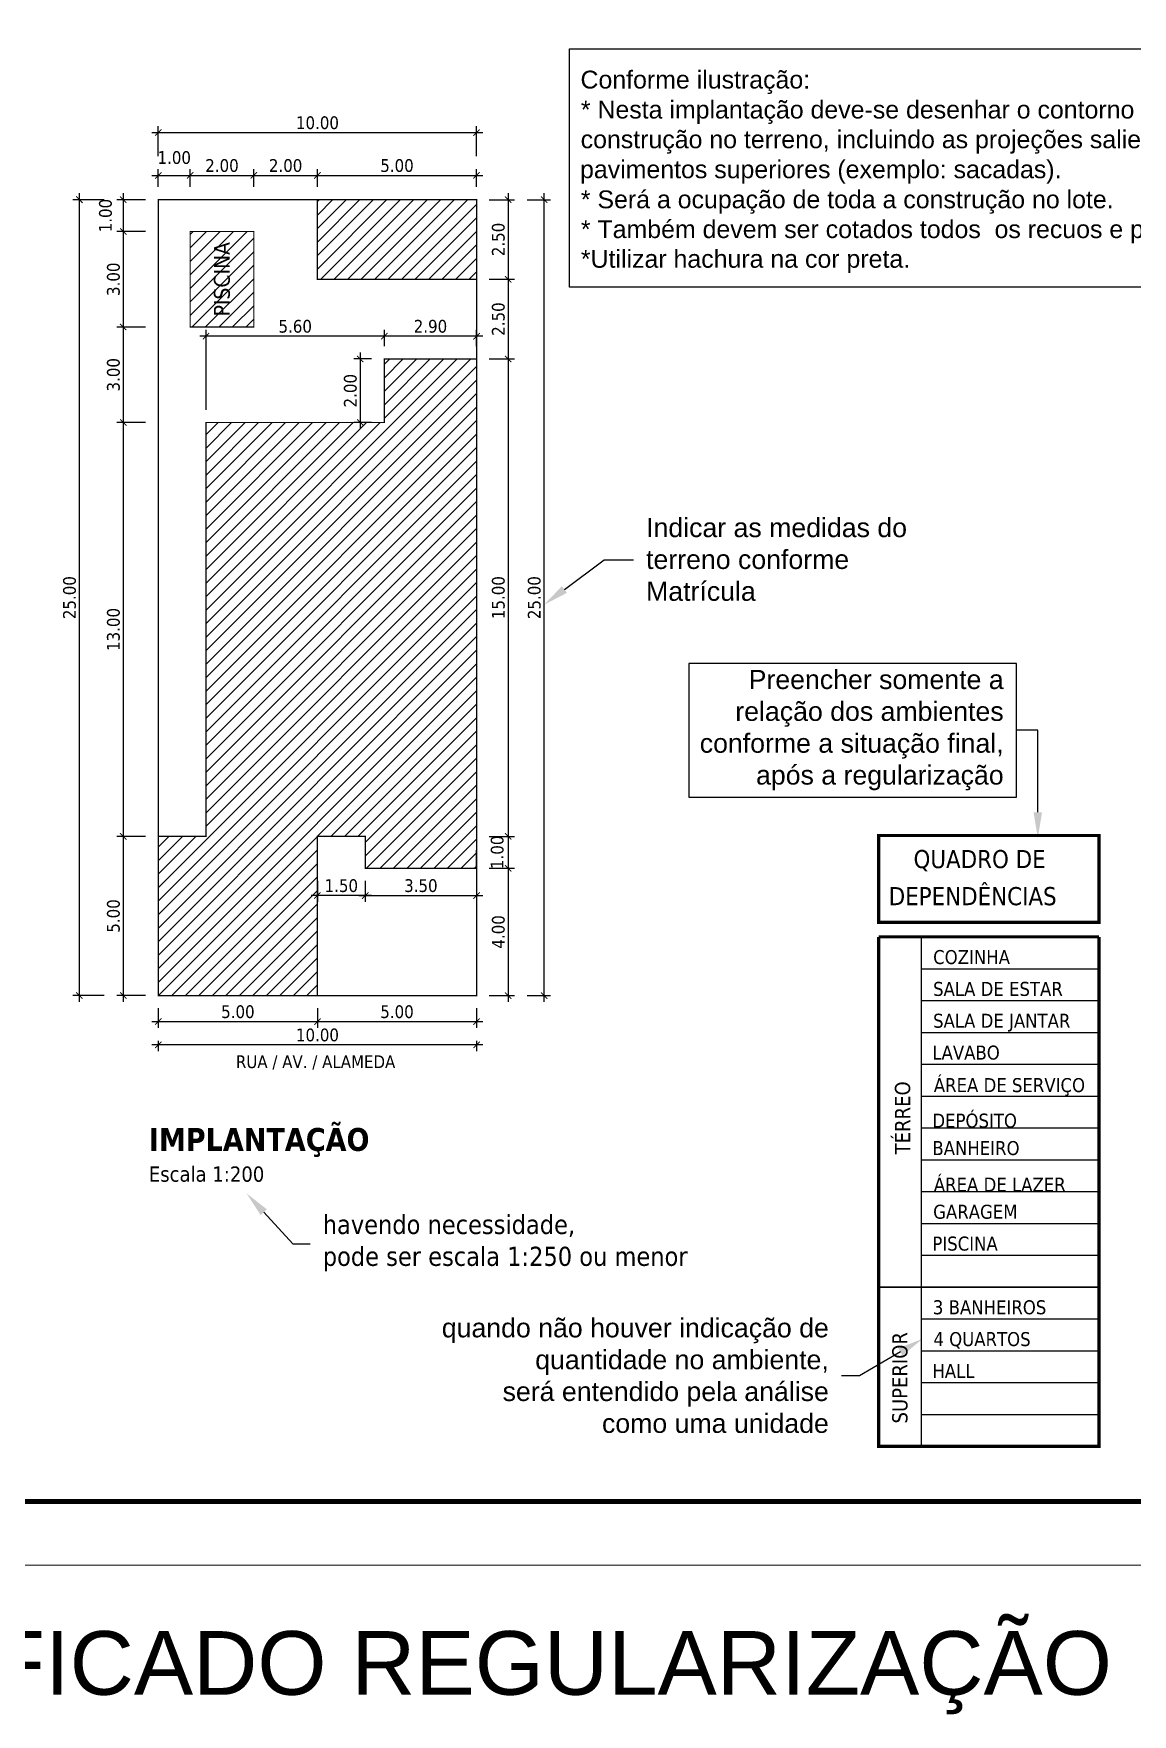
# Model space of a CAD drawing. Extents: x 1213.3 to 1311.5, y 1315.4 to 1359.8.
# Drawn here: x 1248.2 to 1265.47, y 1315.4 to 1341.79 of the extents above; entities that cross this region are included whole.
import ezdxf
from ezdxf.enums import TextEntityAlignment as Align

# ---------------------------------------------------------------- set-up
doc = ezdxf.new("R2010")
doc.units = 0
doc.linetypes.add('Tracejada', pattern=[0.564444, 0.282222, -0.282222])
doc.layers.add('Observações - NÃO PLOTAR', color=200, linetype='Continuous', plot=False)
doc.styles.add('_arial decreto', font='arial.ttf')
doc.styles.add('_tahoma decreto', font='tahoma.ttf')
doc.styles.add('MtX_Tahoma', font='tahomabd.ttf')
doc.dimstyles.new('200 COM LINHAS DECRETO', dxfattribs={"dimtxt": 0.2, "dimasz": 0.1, "dimexe": 0.1, "dimexo": 0.2, "dimgap": 0.05, "dimtad": 1, "dimlfac": 2, "dimzin": 4, "dimdsep": 46, "dimtxsty": '_tahoma decreto', "dimblk": 'ARCHTICK', "dimcen": 2, "dimdle": 0.1, "dimazin": 0, "dimtfac": 1, "dimtofl": 0, "dimtmove": 2, "dimatfit": 3, "dimldrblk": 'OPEN30', "dimfxl": 1, "dimtolj": 1, "dimtzin": 0, "dimarcsym": 0})
pattern_1 = [(45, (1250.16436, 1326.68641), (-0.106066, 0.106066), [])]

# ---------------------------------------------------------------- blocks, each defined once
blk = doc.blocks.new('_ArchTick')
at = {"color": 0, "linetype": 'ByBlock', "const_width": 0.15}
blk.add_lwpolyline([(-0.5, -0.5), (0.5, 0.5)], dxfattribs=at)
blk = doc.blocks.new('*D58')
at = {"color": 0, "lineweight": -2, "transparency": 16777216}
for p, q in [((1250.064, 1339.567), (1250.764, 1339.567)), ((1250.164, 1339.386), (1250.164, 1339.667)), ((1250.664, 1339.386), (1250.664, 1339.667))]:
    blk.add_line(p, q, dxfattribs=at)
at = {"layer": 'Defpoints', "color": 0, "transparency": 16777216}
for p in [(1250.664, 1339.567), (1250.164, 1339.186), (1250.664, 1339.186)]:
    blk.add_point(p, dxfattribs=at)
at = {"color": 0, "lineweight": -2, "transparency": 16777216, "xscale": 0.1, "yscale": 0.1, "zscale": 0.1, "rotation": 180}
blk.add_blockref('_ArchTick', (1250.164, 1339.567), dxfattribs=at)
at = {"color": 0, "lineweight": -2, "transparency": 16777216, "xscale": 0.1, "yscale": 0.1, "zscale": 0.1}
blk.add_blockref('_ArchTick', (1250.664, 1339.567), dxfattribs=at)
at = {"color": 0, "transparency": 16777216, "insert": (1250.414, 1339.846), "char_height": 0.2, "attachment_point": 5, "style": '_tahoma decreto'}
blk.add_mtext('\\A1;1.00', dxfattribs=at)
blk = doc.blocks.new('_Open30')
at = {"color": 0, "linetype": 'ByBlock', "lineweight": -2}
for p, q in [((-1, 0.27), (0, 0)), ((0, 0), (-1, -0.27)), ((0, 0), (-1, 0))]:
    blk.add_line(p, q, dxfattribs=at)
blk = doc.blocks.new('*D59')
at = {"color": 0, "lineweight": -2, "transparency": 16777216}
for p, q in [((1250.564, 1339.567), (1251.764, 1339.567)), ((1250.664, 1339.386), (1250.664, 1339.667)), ((1251.664, 1339.386), (1251.664, 1339.667))]:
    blk.add_line(p, q, dxfattribs=at)
at = {"layer": 'Defpoints', "color": 0, "transparency": 16777216}
for p in [(1251.664, 1339.567), (1250.664, 1339.186), (1251.664, 1339.186)]:
    blk.add_point(p, dxfattribs=at)
at = {"color": 0, "lineweight": -2, "transparency": 16777216, "xscale": 0.1, "yscale": 0.1, "zscale": 0.1, "rotation": 180}
blk.add_blockref('_ArchTick', (1250.664, 1339.567), dxfattribs=at)
at = {"color": 0, "lineweight": -2, "transparency": 16777216, "xscale": 0.1, "yscale": 0.1, "zscale": 0.1}
blk.add_blockref('_ArchTick', (1251.664, 1339.567), dxfattribs=at)
at = {"color": 0, "transparency": 16777216, "insert": (1251.164, 1339.721), "char_height": 0.2, "attachment_point": 5, "style": '_tahoma decreto'}
blk.add_mtext('\\A1;2.00', dxfattribs=at)
blk = doc.blocks.new('*D60')
at = {"color": 0, "lineweight": -2, "transparency": 16777216}
for p, q in [((1251.564, 1339.567), (1252.764, 1339.567)), ((1251.664, 1339.386), (1251.664, 1339.667)), ((1252.664, 1339.386), (1252.664, 1339.667))]:
    blk.add_line(p, q, dxfattribs=at)
at = {"layer": 'Defpoints', "color": 0, "transparency": 16777216}
for p in [(1252.664, 1339.567), (1251.664, 1339.186), (1252.664, 1339.186)]:
    blk.add_point(p, dxfattribs=at)
at = {"color": 0, "lineweight": -2, "transparency": 16777216, "xscale": 0.1, "yscale": 0.1, "zscale": 0.1, "rotation": 180}
blk.add_blockref('_ArchTick', (1251.664, 1339.567), dxfattribs=at)
at = {"color": 0, "lineweight": -2, "transparency": 16777216, "xscale": 0.1, "yscale": 0.1, "zscale": 0.1}
blk.add_blockref('_ArchTick', (1252.664, 1339.567), dxfattribs=at)
at = {"color": 0, "transparency": 16777216, "insert": (1252.164, 1339.721), "char_height": 0.2, "attachment_point": 5, "style": '_tahoma decreto'}
blk.add_mtext('\\A1;2.00', dxfattribs=at)
blk = doc.blocks.new('*D61')
at = {"color": 0, "lineweight": -2, "transparency": 16777216}
for p, q in [((1252.564, 1339.567), (1255.264, 1339.567)), ((1252.664, 1339.386), (1252.664, 1339.667)), ((1255.164, 1339.386), (1255.164, 1339.667))]:
    blk.add_line(p, q, dxfattribs=at)
at = {"layer": 'Defpoints', "color": 0, "transparency": 16777216}
for p in [(1255.164, 1339.567), (1252.664, 1339.186), (1255.164, 1339.186)]:
    blk.add_point(p, dxfattribs=at)
at = {"color": 0, "lineweight": -2, "transparency": 16777216, "xscale": 0.1, "yscale": 0.1, "zscale": 0.1, "rotation": 180}
blk.add_blockref('_ArchTick', (1252.664, 1339.567), dxfattribs=at)
at = {"color": 0, "lineweight": -2, "transparency": 16777216, "xscale": 0.1, "yscale": 0.1, "zscale": 0.1}
blk.add_blockref('_ArchTick', (1255.164, 1339.567), dxfattribs=at)
at = {"color": 0, "transparency": 16777216, "insert": (1253.914, 1339.721), "char_height": 0.2, "attachment_point": 5, "style": '_tahoma decreto'}
blk.add_mtext('\\A1;5.00', dxfattribs=at)
blk = doc.blocks.new('*D51')
at = {"color": 0, "lineweight": -2, "transparency": 16777216}
for p, q in [((1250.064, 1340.239), (1255.264, 1340.239)), ((1250.164, 1339.867), (1250.164, 1340.339)), ((1255.164, 1339.867), (1255.164, 1340.339))]:
    blk.add_line(p, q, dxfattribs=at)
at = {"layer": 'Defpoints', "color": 0, "transparency": 16777216}
for p in [(1255.164, 1340.239), (1250.164, 1339.667), (1255.164, 1339.667)]:
    blk.add_point(p, dxfattribs=at)
at = {"color": 0, "lineweight": -2, "transparency": 16777216, "xscale": 0.1, "yscale": 0.1, "zscale": 0.1, "rotation": 180}
blk.add_blockref('_ArchTick', (1250.164, 1340.239), dxfattribs=at)
at = {"color": 0, "lineweight": -2, "transparency": 16777216, "xscale": 0.1, "yscale": 0.1, "zscale": 0.1}
blk.add_blockref('_ArchTick', (1255.164, 1340.239), dxfattribs=at)
at = {"color": 0, "transparency": 16777216, "insert": (1252.664, 1340.393), "char_height": 0.2, "attachment_point": 5, "style": '_tahoma decreto'}
blk.add_mtext('\\A1;10.00', dxfattribs=at)
blk = doc.blocks.new('*D62')
at = {"color": 0, "lineweight": -2, "transparency": 16777216}
for p, q in [((1255.364, 1339.186), (1255.761, 1339.186)), ((1255.661, 1339.286), (1255.661, 1337.836)), ((1255.364, 1337.936), (1255.761, 1337.936))]:
    blk.add_line(p, q, dxfattribs=at)
at = {"layer": 'Defpoints', "color": 0, "transparency": 16777216}
for p in [(1255.164, 1339.186), (1255.164, 1337.936), (1255.661, 1337.936)]:
    blk.add_point(p, dxfattribs=at)
at = {"color": 0, "lineweight": -2, "transparency": 16777216, "xscale": 0.1, "yscale": 0.1, "zscale": 0.1}
for p, rotation in [((1255.661, 1339.186), 90), ((1255.661, 1337.936), 270)]:
    blk.add_blockref('_ArchTick', p, dxfattribs=dict(at, rotation=rotation))
at = {"color": 0, "transparency": 16777216, "insert": (1255.507, 1338.561), "char_height": 0.2, "attachment_point": 5, "rotation": 90, "style": '_tahoma decreto'}
blk.add_mtext('\\A1;2.50', dxfattribs=at)
blk = doc.blocks.new('*D63')
at = {"color": 0, "lineweight": -2, "transparency": 16777216}
for p, q in [((1255.364, 1337.936), (1255.761, 1337.936)), ((1255.661, 1338.036), (1255.661, 1336.585)), ((1255.364, 1336.685), (1255.761, 1336.685))]:
    blk.add_line(p, q, dxfattribs=at)
at = {"layer": 'Defpoints', "color": 0, "transparency": 16777216}
for p in [(1255.164, 1337.936), (1255.164, 1336.685), (1255.661, 1336.685)]:
    blk.add_point(p, dxfattribs=at)
at = {"color": 0, "lineweight": -2, "transparency": 16777216, "xscale": 0.1, "yscale": 0.1, "zscale": 0.1}
for p, rotation in [((1255.661, 1337.936), 90), ((1255.661, 1336.685), 270)]:
    blk.add_blockref('_ArchTick', p, dxfattribs=dict(at, rotation=rotation))
at = {"color": 0, "transparency": 16777216, "insert": (1255.507, 1337.311), "char_height": 0.2, "attachment_point": 5, "rotation": 90, "style": '_tahoma decreto'}
blk.add_mtext('\\A1;2.50', dxfattribs=at)
blk = doc.blocks.new('*D64')
at = {"color": 0, "lineweight": -2, "transparency": 16777216}
for p, q in [((1255.661, 1336.785), (1255.661, 1329.086)), ((1255.364, 1336.685), (1255.761, 1336.685)), ((1255.364, 1329.186), (1255.761, 1329.186))]:
    blk.add_line(p, q, dxfattribs=at)
at = {"layer": 'Defpoints', "color": 0, "transparency": 16777216}
for p in [(1255.164, 1336.685), (1255.164, 1329.186), (1255.661, 1329.186)]:
    blk.add_point(p, dxfattribs=at)
at = {"color": 0, "lineweight": -2, "transparency": 16777216, "xscale": 0.1, "yscale": 0.1, "zscale": 0.1}
for p, rotation in [((1255.661, 1336.685), 90), ((1255.661, 1329.186), 270)]:
    blk.add_blockref('_ArchTick', p, dxfattribs=dict(at, rotation=rotation))
at = {"color": 0, "transparency": 16777216, "insert": (1255.507, 1332.936), "char_height": 0.2, "attachment_point": 5, "rotation": 90, "style": '_tahoma decreto'}
blk.add_mtext('\\A1;15.00', dxfattribs=at)
blk = doc.blocks.new('*D52')
at = {"color": 0, "lineweight": -2, "transparency": 16777216}
for p, q in [((1255.961, 1339.186), (1256.326, 1339.186)), ((1256.226, 1326.586), (1256.226, 1339.286)), ((1255.961, 1326.686), (1256.326, 1326.686))]:
    blk.add_line(p, q, dxfattribs=at)
at = {"layer": 'Defpoints', "color": 0, "transparency": 16777216}
for p in [(1255.761, 1339.186), (1256.226, 1339.186), (1255.761, 1326.686)]:
    blk.add_point(p, dxfattribs=at)
at = {"color": 0, "lineweight": -2, "transparency": 16777216, "xscale": 0.1, "yscale": 0.1, "zscale": 0.1}
for p, rotation in [((1256.226, 1339.186), 90), ((1256.226, 1326.686), 270)]:
    blk.add_blockref('_ArchTick', p, dxfattribs=dict(at, rotation=rotation))
at = {"color": 0, "transparency": 16777216, "insert": (1256.072, 1332.936), "char_height": 0.2, "attachment_point": 5, "rotation": 90, "style": '_tahoma decreto'}
blk.add_mtext('\\A1;25.00', dxfattribs=at)
blk = doc.blocks.new('*D65')
at = {"color": 0, "lineweight": -2, "transparency": 16777216}
for p, q in [((1249.964, 1339.186), (1249.513, 1339.186)), ((1249.613, 1339.286), (1249.613, 1338.586)), ((1249.964, 1338.686), (1249.513, 1338.686))]:
    blk.add_line(p, q, dxfattribs=at)
at = {"layer": 'Defpoints', "color": 0, "transparency": 16777216}
for p in [(1250.164, 1339.186), (1249.613, 1338.686), (1250.164, 1338.686)]:
    blk.add_point(p, dxfattribs=at)
at = {"color": 0, "lineweight": -2, "transparency": 16777216, "xscale": 0.1, "yscale": 0.1, "zscale": 0.1}
for p, rotation in [((1249.613, 1339.186), 90), ((1249.613, 1338.686), 270)]:
    blk.add_blockref('_ArchTick', p, dxfattribs=dict(at, rotation=rotation))
at = {"color": 0, "transparency": 16777216, "insert": (1249.334, 1338.936), "char_height": 0.2, "attachment_point": 5, "rotation": 90, "style": '_tahoma decreto'}
blk.add_mtext('\\A1;1.00', dxfattribs=at)
blk = doc.blocks.new('*D66')
at = {"color": 0, "lineweight": -2, "transparency": 16777216}
for p, q in [((1249.964, 1338.686), (1249.513, 1338.686)), ((1249.613, 1338.786), (1249.613, 1337.086)), ((1249.964, 1337.186), (1249.513, 1337.186))]:
    blk.add_line(p, q, dxfattribs=at)
at = {"layer": 'Defpoints', "color": 0, "transparency": 16777216}
for p in [(1250.164, 1338.686), (1249.613, 1337.186), (1250.164, 1337.186)]:
    blk.add_point(p, dxfattribs=at)
at = {"color": 0, "lineweight": -2, "transparency": 16777216, "xscale": 0.1, "yscale": 0.1, "zscale": 0.1}
for p, rotation in [((1249.613, 1338.686), 90), ((1249.613, 1337.186), 270)]:
    blk.add_blockref('_ArchTick', p, dxfattribs=dict(at, rotation=rotation))
at = {"color": 0, "transparency": 16777216, "insert": (1249.459, 1337.936), "char_height": 0.2, "attachment_point": 5, "rotation": 90, "style": '_tahoma decreto'}
blk.add_mtext('\\A1;3.00', dxfattribs=at)
blk = doc.blocks.new('*D67')
at = {"color": 0, "lineweight": -2, "transparency": 16777216}
for p, q in [((1249.964, 1337.186), (1249.513, 1337.186)), ((1249.613, 1337.286), (1249.613, 1335.586)), ((1249.964, 1335.686), (1249.513, 1335.686))]:
    blk.add_line(p, q, dxfattribs=at)
at = {"layer": 'Defpoints', "color": 0, "transparency": 16777216}
for p in [(1250.164, 1337.186), (1249.613, 1335.686), (1250.164, 1335.686)]:
    blk.add_point(p, dxfattribs=at)
at = {"color": 0, "lineweight": -2, "transparency": 16777216, "xscale": 0.1, "yscale": 0.1, "zscale": 0.1}
for p, rotation in [((1249.613, 1337.186), 90), ((1249.613, 1335.686), 270)]:
    blk.add_blockref('_ArchTick', p, dxfattribs=dict(at, rotation=rotation))
at = {"color": 0, "transparency": 16777216, "insert": (1249.459, 1336.436), "char_height": 0.2, "attachment_point": 5, "rotation": 90, "style": '_tahoma decreto'}
blk.add_mtext('\\A1;3.00', dxfattribs=at)
blk = doc.blocks.new('*D68')
at = {"color": 0, "lineweight": -2, "transparency": 16777216}
for p, q in [((1249.613, 1335.786), (1249.613, 1329.086)), ((1249.964, 1335.686), (1249.513, 1335.686)), ((1249.964, 1329.186), (1249.513, 1329.186))]:
    blk.add_line(p, q, dxfattribs=at)
at = {"layer": 'Defpoints', "color": 0, "transparency": 16777216}
for p in [(1250.164, 1335.686), (1249.613, 1329.186), (1250.164, 1329.186)]:
    blk.add_point(p, dxfattribs=at)
at = {"color": 0, "lineweight": -2, "transparency": 16777216, "xscale": 0.1, "yscale": 0.1, "zscale": 0.1}
for p, rotation in [((1249.613, 1335.686), 90), ((1249.613, 1329.186), 270)]:
    blk.add_blockref('_ArchTick', p, dxfattribs=dict(at, rotation=rotation))
at = {"color": 0, "transparency": 16777216, "insert": (1249.459, 1332.436), "char_height": 0.2, "attachment_point": 5, "rotation": 90, "style": '_tahoma decreto'}
blk.add_mtext('\\A1;13.00', dxfattribs=at)
blk = doc.blocks.new('*D69')
at = {"color": 0, "lineweight": -2, "transparency": 16777216}
for p, q in [((1249.964, 1329.186), (1249.513, 1329.186)), ((1249.613, 1329.286), (1249.613, 1326.586)), ((1249.964, 1326.686), (1249.513, 1326.686))]:
    blk.add_line(p, q, dxfattribs=at)
at = {"layer": 'Defpoints', "color": 0, "transparency": 16777216}
for p in [(1250.164, 1329.186), (1249.613, 1326.686), (1250.164, 1326.686)]:
    blk.add_point(p, dxfattribs=at)
at = {"color": 0, "lineweight": -2, "transparency": 16777216, "xscale": 0.1, "yscale": 0.1, "zscale": 0.1}
for p, rotation in [((1249.613, 1329.186), 90), ((1249.613, 1326.686), 270)]:
    blk.add_blockref('_ArchTick', p, dxfattribs=dict(at, rotation=rotation))
at = {"color": 0, "transparency": 16777216, "insert": (1249.459, 1327.936), "char_height": 0.2, "attachment_point": 5, "rotation": 90, "style": '_tahoma decreto'}
blk.add_mtext('\\A1;5.00', dxfattribs=at)
blk = doc.blocks.new('*D53')
at = {"color": 0, "lineweight": -2, "transparency": 16777216}
for p, q in [((1249.313, 1339.186), (1248.823, 1339.186)), ((1248.923, 1326.586), (1248.923, 1339.286)), ((1249.313, 1326.686), (1248.823, 1326.686))]:
    blk.add_line(p, q, dxfattribs=at)
at = {"layer": 'Defpoints', "color": 0, "transparency": 16777216}
for p in [(1248.923, 1339.186), (1249.513, 1339.186), (1249.513, 1326.686)]:
    blk.add_point(p, dxfattribs=at)
at = {"color": 0, "lineweight": -2, "transparency": 16777216, "xscale": 0.1, "yscale": 0.1, "zscale": 0.1}
for p, rotation in [((1248.923, 1339.186), 90), ((1248.923, 1326.686), 270)]:
    blk.add_blockref('_ArchTick', p, dxfattribs=dict(at, rotation=rotation))
at = {"color": 0, "transparency": 16777216, "insert": (1248.769, 1332.936), "char_height": 0.2, "attachment_point": 5, "rotation": 90, "style": '_tahoma decreto'}
blk.add_mtext('\\A1;25.00', dxfattribs=at)
blk = doc.blocks.new('*D70')
at = {"color": 0, "lineweight": -2, "transparency": 16777216}
for p, q in [((1255.264, 1337.042), (1253.616, 1337.042)), ((1253.716, 1336.885), (1253.716, 1337.142)), ((1255.164, 1336.885), (1255.164, 1337.142))]:
    blk.add_line(p, q, dxfattribs=at)
at = {"layer": 'Defpoints', "color": 0, "transparency": 16777216}
for p in [(1253.716, 1337.042), (1253.716, 1336.685), (1255.164, 1336.685)]:
    blk.add_point(p, dxfattribs=at)
at = {"color": 0, "lineweight": -2, "transparency": 16777216, "xscale": 0.1, "yscale": 0.1, "zscale": 0.1, "rotation": 180}
blk.add_blockref('_ArchTick', (1253.716, 1337.042), dxfattribs=at)
at = {"color": 0, "lineweight": -2, "transparency": 16777216, "xscale": 0.1, "yscale": 0.1, "zscale": 0.1}
blk.add_blockref('_ArchTick', (1255.164, 1337.042), dxfattribs=at)
at = {"color": 0, "transparency": 16777216, "insert": (1254.44, 1337.196), "char_height": 0.2, "attachment_point": 5, "style": '_tahoma decreto'}
blk.add_mtext('\\A1;2.90', dxfattribs=at)
blk = doc.blocks.new('*D71')
at = {"color": 0, "lineweight": -2, "transparency": 16777216}
for p, q in [((1253.336, 1336.785), (1253.336, 1335.586)), ((1253.516, 1336.685), (1253.236, 1336.685)), ((1253.516, 1335.686), (1253.236, 1335.686))]:
    blk.add_line(p, q, dxfattribs=at)
at = {"layer": 'Defpoints', "color": 0, "transparency": 16777216}
for p in [(1253.716, 1336.685), (1253.336, 1335.686), (1253.716, 1335.686)]:
    blk.add_point(p, dxfattribs=at)
at = {"color": 0, "lineweight": -2, "transparency": 16777216, "xscale": 0.1, "yscale": 0.1, "zscale": 0.1}
for p, rotation in [((1253.336, 1336.685), 90), ((1253.336, 1335.686), 270)]:
    blk.add_blockref('_ArchTick', p, dxfattribs=dict(at, rotation=rotation))
at = {"color": 0, "transparency": 16777216, "insert": (1253.182, 1336.186), "char_height": 0.2, "attachment_point": 5, "rotation": 90, "style": '_tahoma decreto'}
blk.add_mtext('\\A1;2.00', dxfattribs=at)
blk = doc.blocks.new('*D72')
at = {"color": 0, "lineweight": -2, "transparency": 16777216}
for p, q in [((1253.816, 1337.042), (1250.814, 1337.042)), ((1250.914, 1335.886), (1250.914, 1337.142)), ((1253.716, 1336.885), (1253.716, 1337.142))]:
    blk.add_line(p, q, dxfattribs=at)
at = {"layer": 'Defpoints', "color": 0, "transparency": 16777216}
for p in [(1250.914, 1337.042), (1253.716, 1336.685), (1250.914, 1335.686)]:
    blk.add_point(p, dxfattribs=at)
at = {"color": 0, "lineweight": -2, "transparency": 16777216, "xscale": 0.1, "yscale": 0.1, "zscale": 0.1, "rotation": 180}
blk.add_blockref('_ArchTick', (1250.914, 1337.042), dxfattribs=at)
at = {"color": 0, "lineweight": -2, "transparency": 16777216, "xscale": 0.1, "yscale": 0.1, "zscale": 0.1}
blk.add_blockref('_ArchTick', (1253.716, 1337.042), dxfattribs=at)
at = {"color": 0, "transparency": 16777216, "insert": (1252.315, 1337.196), "char_height": 0.2, "attachment_point": 5, "style": '_tahoma decreto'}
blk.add_mtext('\\A1;5.60', dxfattribs=at)
blk = doc.blocks.new('*D73')
at = {"color": 0, "lineweight": -2, "transparency": 16777216}
for p, q in [((1252.664, 1328.486), (1252.664, 1328.157)), ((1253.414, 1328.486), (1253.414, 1328.157)), ((1253.514, 1328.257), (1252.564, 1328.257))]:
    blk.add_line(p, q, dxfattribs=at)
at = {"layer": 'Defpoints', "color": 0, "transparency": 16777216}
for p in [(1252.664, 1328.686), (1253.414, 1328.686), (1252.664, 1328.257)]:
    blk.add_point(p, dxfattribs=at)
at = {"color": 0, "lineweight": -2, "transparency": 16777216, "xscale": 0.1, "yscale": 0.1, "zscale": 0.1, "rotation": 180}
blk.add_blockref('_ArchTick', (1252.664, 1328.257), dxfattribs=at)
at = {"color": 0, "lineweight": -2, "transparency": 16777216, "xscale": 0.1, "yscale": 0.1, "zscale": 0.1}
blk.add_blockref('_ArchTick', (1253.414, 1328.257), dxfattribs=at)
at = {"color": 0, "transparency": 16777216, "insert": (1253.039, 1328.411), "char_height": 0.2, "attachment_point": 5, "style": '_tahoma decreto'}
blk.add_mtext('\\A1;1.50', dxfattribs=at)
blk = doc.blocks.new('*D54')
at = {"color": 0, "lineweight": -2, "transparency": 16777216}
for p, q in [((1253.414, 1328.486), (1253.414, 1328.157)), ((1255.164, 1328.486), (1255.164, 1328.157)), ((1253.314, 1328.257), (1255.264, 1328.257))]:
    blk.add_line(p, q, dxfattribs=at)
at = {"layer": 'Defpoints', "color": 0, "transparency": 16777216}
for p in [(1253.414, 1328.686), (1255.164, 1328.686), (1255.164, 1328.257)]:
    blk.add_point(p, dxfattribs=at)
at = {"color": 0, "lineweight": -2, "transparency": 16777216, "xscale": 0.1, "yscale": 0.1, "zscale": 0.1, "rotation": 180}
blk.add_blockref('_ArchTick', (1253.414, 1328.257), dxfattribs=at)
at = {"color": 0, "lineweight": -2, "transparency": 16777216, "xscale": 0.1, "yscale": 0.1, "zscale": 0.1}
blk.add_blockref('_ArchTick', (1255.164, 1328.257), dxfattribs=at)
at = {"color": 0, "transparency": 16777216, "insert": (1254.289, 1328.411), "char_height": 0.2, "attachment_point": 5, "style": '_tahoma decreto'}
blk.add_mtext('\\A1;3.50', dxfattribs=at)
blk = doc.blocks.new('*D55')
at = {"color": 0, "lineweight": -2, "transparency": 16777216}
for p, q in [((1255.364, 1329.186), (1255.761, 1329.186)), ((1255.661, 1329.286), (1255.661, 1328.586)), ((1255.364, 1328.686), (1255.761, 1328.686))]:
    blk.add_line(p, q, dxfattribs=at)
at = {"layer": 'Defpoints', "color": 0, "transparency": 16777216}
for p in [(1255.164, 1329.186), (1255.164, 1328.686), (1255.661, 1328.686)]:
    blk.add_point(p, dxfattribs=at)
at = {"color": 0, "lineweight": -2, "transparency": 16777216, "xscale": 0.1, "yscale": 0.1, "zscale": 0.1}
for p, rotation in [((1255.661, 1329.186), 90), ((1255.661, 1328.686), 270)]:
    blk.add_blockref('_ArchTick', p, dxfattribs=dict(at, rotation=rotation))
at = {"color": 0, "transparency": 16777216, "insert": (1255.489, 1328.936), "char_height": 0.2, "attachment_point": 5, "rotation": 90, "style": '_tahoma decreto'}
blk.add_mtext('\\A1;1.00', dxfattribs=at)
blk = doc.blocks.new('*D74')
at = {"color": 0, "lineweight": -2, "transparency": 16777216}
for p, q in [((1255.364, 1328.686), (1255.761, 1328.686)), ((1255.661, 1328.786), (1255.661, 1326.586)), ((1255.364, 1326.686), (1255.761, 1326.686))]:
    blk.add_line(p, q, dxfattribs=at)
at = {"layer": 'Defpoints', "color": 0, "transparency": 16777216}
for p in [(1255.164, 1328.686), (1255.164, 1326.686), (1255.661, 1326.686)]:
    blk.add_point(p, dxfattribs=at)
at = {"color": 0, "lineweight": -2, "transparency": 16777216, "xscale": 0.1, "yscale": 0.1, "zscale": 0.1}
for p, rotation in [((1255.661, 1328.686), 90), ((1255.661, 1326.686), 270)]:
    blk.add_blockref('_ArchTick', p, dxfattribs=dict(at, rotation=rotation))
at = {"color": 0, "transparency": 16777216, "insert": (1255.507, 1327.686), "char_height": 0.2, "attachment_point": 5, "rotation": 90, "style": '_tahoma decreto'}
blk.add_mtext('\\A1;4.00', dxfattribs=at)
blk = doc.blocks.new('*D75')
at = {"color": 0, "lineweight": -2, "transparency": 16777216}
for p, q in [((1250.164, 1326.486), (1250.164, 1326.177)), ((1252.664, 1326.486), (1252.664, 1326.177)), ((1250.064, 1326.277), (1252.764, 1326.277))]:
    blk.add_line(p, q, dxfattribs=at)
at = {"layer": 'Defpoints', "color": 0, "transparency": 16777216}
for p in [(1250.164, 1326.686), (1252.664, 1326.686), (1252.664, 1326.277)]:
    blk.add_point(p, dxfattribs=at)
at = {"color": 0, "lineweight": -2, "transparency": 16777216, "xscale": 0.1, "yscale": 0.1, "zscale": 0.1, "rotation": 180}
blk.add_blockref('_ArchTick', (1250.164, 1326.277), dxfattribs=at)
at = {"color": 0, "lineweight": -2, "transparency": 16777216, "xscale": 0.1, "yscale": 0.1, "zscale": 0.1}
blk.add_blockref('_ArchTick', (1252.664, 1326.277), dxfattribs=at)
at = {"color": 0, "transparency": 16777216, "insert": (1251.414, 1326.431), "char_height": 0.2, "attachment_point": 5, "style": '_tahoma decreto'}
blk.add_mtext('\\A1;5.00', dxfattribs=at)
blk = doc.blocks.new('*D56')
at = {"color": 0, "lineweight": -2, "transparency": 16777216}
for p, q in [((1252.664, 1326.486), (1252.664, 1326.177)), ((1255.164, 1326.486), (1255.164, 1326.177)), ((1252.564, 1326.277), (1255.264, 1326.277))]:
    blk.add_line(p, q, dxfattribs=at)
at = {"layer": 'Defpoints', "color": 0, "transparency": 16777216}
for p in [(1252.664, 1326.686), (1255.164, 1326.686), (1255.164, 1326.277)]:
    blk.add_point(p, dxfattribs=at)
at = {"color": 0, "lineweight": -2, "transparency": 16777216, "xscale": 0.1, "yscale": 0.1, "zscale": 0.1, "rotation": 180}
blk.add_blockref('_ArchTick', (1252.664, 1326.277), dxfattribs=at)
at = {"color": 0, "lineweight": -2, "transparency": 16777216, "xscale": 0.1, "yscale": 0.1, "zscale": 0.1}
blk.add_blockref('_ArchTick', (1255.164, 1326.277), dxfattribs=at)
at = {"color": 0, "transparency": 16777216, "insert": (1253.914, 1326.431), "char_height": 0.2, "attachment_point": 5, "style": '_tahoma decreto'}
blk.add_mtext('\\A1;5.00', dxfattribs=at)
blk = doc.blocks.new('*D57')
at = {"color": 0, "lineweight": -2, "transparency": 16777216}
for p, q in [((1250.164, 1325.977), (1250.164, 1325.812)), ((1255.164, 1325.977), (1255.164, 1325.812)), ((1255.264, 1325.912), (1250.064, 1325.912))]:
    blk.add_line(p, q, dxfattribs=at)
at = {"layer": 'Defpoints', "color": 0, "transparency": 16777216}
for p in [(1250.164, 1326.177), (1255.164, 1326.177), (1250.164, 1325.912)]:
    blk.add_point(p, dxfattribs=at)
at = {"color": 0, "lineweight": -2, "transparency": 16777216, "xscale": 0.1, "yscale": 0.1, "zscale": 0.1, "rotation": 180}
blk.add_blockref('_ArchTick', (1250.164, 1325.912), dxfattribs=at)
at = {"color": 0, "lineweight": -2, "transparency": 16777216, "xscale": 0.1, "yscale": 0.1, "zscale": 0.1}
blk.add_blockref('_ArchTick', (1255.164, 1325.912), dxfattribs=at)
at = {"color": 0, "transparency": 16777216, "insert": (1252.664, 1326.066), "char_height": 0.2, "attachment_point": 5, "style": '_tahoma decreto'}
blk.add_mtext('\\A1;10.00', dxfattribs=at)
blk = doc.blocks.new('NÃO PLOTAR')
at = {"layer": 'Observações - NÃO PLOTAR', "color": 200}
for p, q in [((1256.625, 1341.557), (1267.635, 1341.557)), ((1256.625, 1337.812), (1256.625, 1341.557)), ((1267.635, 1337.812), (1256.625, 1337.812)), ((1257.17, 1333.53), (1257.628, 1333.53)), ((1263.646, 1331.902), (1258.498, 1331.902)), ((1258.498, 1331.902), (1258.498, 1329.804)), ((1263.646, 1329.804), (1263.646, 1331.902)), ((1263.982, 1330.853), (1263.646, 1330.853)), ((1258.498, 1329.804), (1263.646, 1329.804)), ((1252.275, 1322.786), (1252.548, 1322.786)), ((1261.182, 1320.714), (1260.899, 1320.714))]:
    blk.add_line(p, q, dxfattribs=at)
for points in [[(1256.545, 1333.063), (1257.17, 1333.53)], [(1263.983, 1329.564), (1263.982, 1330.853)], [(1251.82, 1323.284), (1252.275, 1322.786)], [(1261.823, 1321.09), (1261.182, 1320.714)]]:
    blk.add_lwpolyline(points, dxfattribs=at)
for points in [[(1256.584, 1333.01), (1256.224, 1332.824), (1256.505, 1333.116)], [(1264.049, 1329.564), (1263.983, 1329.164), (1263.916, 1329.564)], [(1251.771, 1323.239), (1251.55, 1323.579), (1251.869, 1323.329)], [(1261.789, 1321.148), (1262.168, 1321.292), (1261.857, 1321.033)]]:
    blk.add_solid(points, dxfattribs=at)
at = {"layer": 'Observações - NÃO PLOTAR', "color": 200, "style": '_arial decreto'}
for s, p in [('Conforme ilustração: ', (1256.797, 1340.932)), ('* Nesta implantação deve-se desenhar o contorno final da ', (1256.803, 1340.461)), ('construção no terreno, incluindo as projeções salientes dos ', (1256.8, 1339.994)), ('pavimentos superiores (exemplo: sacadas).', (1256.79, 1339.523)), ('* Será a ocupação de toda a construção no lote.', (1256.803, 1339.051)), ('* Também devem ser cotados ', (1256.803, 1338.583)), ('todos', (1262.13, 1338.583)), (' os recuos e perímetros.', (1263.194, 1338.583)), ('*Utilizar hachura na cor preta.', (1256.803, 1338.117))]:
    blk.add_text(s, height=0.28, dxfattribs=at).set_placement(p)
at = {"layer": 'Observações - NÃO PLOTAR', "color": 200, "char_height": 0.3, "style": '_arial decreto'}
for s, insert, width, attachment_point in [('Indicar as medidas do terreno conforme Matrícula', (1257.828, 1334.186), 4.17493, 1), ('Preencher somente a relação dos ambientes conforme a situação final, após a regularização', (1263.446, 1331.8), 4.84695, 3)]:
    blk.add_mtext(s, dxfattribs=dict(at, insert=insert, width=width, attachment_point=attachment_point))
for s, insert, attachment_point in [('{\\fTahoma|b0|i0|c0|p34;havendo necessidade,\\Ppode ser escala 1:250 ou menor}', (1252.748, 1323.241), 1), ('quando não houver indicação de\\Pquantidade no ambiente, \\Pserá entendido pela análise \\Pcomo uma unidade', (1260.699, 1321.618), 3)]:
    blk.add_mtext(s, dxfattribs=dict(at, insert=insert, attachment_point=attachment_point))

msp = doc.modelspace()

# ---------------------------------------------------------------- hatches: boundary and pattern name
h = msp.add_hatch()
h.set_pattern_fill('_USER,_I', scale=0.15, angle=45, style=2, pattern_type=0)
h.set_pattern_definition(pattern_1)
h.paths.add_polyline_path([(1252.6644, 1337.9364), (1255.1644, 1337.9364), (1255.1644, 1339.1864), (1252.6644, 1339.1864)])
h = msp.add_hatch()
h.set_pattern_fill('_USER,_I', scale=0.15, angle=45, style=2, pattern_type=0)
h.set_pattern_definition(pattern_1)
h.paths.add_polyline_path([(1250.6644, 1337.1864), (1251.6644, 1337.1864), (1251.6644, 1338.6864), (1250.6644, 1338.6864)])
h = msp.add_hatch()
h.set_pattern_fill('_USER,_I', scale=0.15, angle=45, style=2, pattern_type=0)
h.set_pattern_definition(pattern_1)
h.paths.add_polyline_path([(1250.1644, 1329.1864), (1250.9144, 1329.1864), (1250.9144, 1335.6864), (1253.7162, 1335.6864), (1253.7162, 1336.6854), (1255.1644, 1336.6854), (1255.1644, 1329.1864), (1255.1644, 1328.6864), (1254.4144, 1328.6864), (1253.4144, 1328.6864), (1253.4144, 1329.1864), (1252.6644, 1329.1864), (1252.6644, 1326.6864), (1250.1644, 1326.6864)])

# ---------------------------------------------------------------- linework, layer by layer
at = {"color": 7}
msp.add_line((1262.1483, 1327.6074), (1262.1483, 1319.6074), dxfattribs=at)
at = {"color": 7, "lineweight": 9}
for points, const_width in [([(1216.771, 1318.7412), (1302.271, 1318.7412), (1302.271, 1346.7412), (1302.271, 1346.7412), (1302.271, 1355.7412), (1216.771, 1355.7412), (1216.771, 1318.7412), (1216.771, 1318.7412)], 0.08), ([(1216.771, 1318.7412), (1302.271, 1318.7412), (1302.271, 1346.7412), (1284.771, 1346.7412)], 0.08), ([(1261.4808, 1327.6074), (1264.9441, 1327.6074)], 0.05), ([(1261.4808, 1322.1074), (1264.9441, 1322.1074)], 0.025)]:
    msp.add_lwpolyline(points, dxfattribs=dict(at, const_width=const_width))
msp.add_lwpolyline([(1303.271, 1347.7412), (1304.771, 1347.7412), (1304.771, 1317.7412), (1215.771, 1317.7412), (1215.771, 1317.7412)], dxfattribs=at)
at = {"color": 7, "const_width": 0.02}
for points in [[(1250.1644, 1339.1864), (1255.1644, 1339.1864), (1255.1644, 1326.6864), (1250.1644, 1326.6864)], [(1252.6644, 1337.9364), (1255.1644, 1337.9364), (1255.1644, 1339.1864), (1252.6644, 1339.1864)], [(1250.6644, 1337.1864), (1251.6644, 1337.1864), (1251.6644, 1338.6864), (1250.6644, 1338.6864)]]:
    msp.add_lwpolyline(points, close=True, dxfattribs=at)
msp.add_lwpolyline([(1250.1644, 1329.1864), (1250.9144, 1329.1864), (1250.9144, 1335.6864), (1253.7162, 1335.6864), (1253.7162, 1336.6854), (1255.1644, 1336.6854), (1255.1644, 1329.1864), (1255.1644, 1329.1864), (1255.1644, 1328.6864), (1253.4144, 1328.6864), (1253.4144, 1329.1864), (1252.6644, 1329.1864), (1252.6644, 1326.6864), (1250.1644, 1326.6864), (1250.1644, 1329.1864)], dxfattribs=at)
at = {"color": 7, "linetype": 'Tracejada'}
msp.add_lwpolyline([(1253.4144, 1329.1864), (1253.4144, 1328.6864), (1255.1644, 1328.6864), (1255.1644, 1329.1864)], dxfattribs=at)
at = {"color": 7, "lineweight": 9, "const_width": 0.05}
msp.add_lwpolyline([(1261.4808, 1327.8366), (1264.9441, 1327.8366), (1264.9441, 1329.1988), (1261.4808, 1329.1988)], close=True, dxfattribs=at)
at = {"color": 7, "lineweight": 9}
msp.add_lwpolyline([(1264.9441, 1327.6074, 0.05, 0.05, 0), (1264.9441, 1319.6074, 0.05, 0.05, 0), (1261.4808, 1319.6074, 0.05, 0.05, 0), (1261.4808, 1327.6074, 0, 0, 0)], format="xyseb", close=True, dxfattribs=at)
at = {"color": 9, "true_color": 0xc7c7c7}
for points in [[(1262.1483, 1327.1074), (1264.9441, 1327.1074)], [(1262.1483, 1326.6074), (1264.9441, 1326.6074)], [(1262.1483, 1326.1074), (1264.9441, 1326.1074)], [(1262.1483, 1325.6074), (1264.9441, 1325.6074)], [(1262.1483, 1325.1074), (1264.9441, 1325.1074)], [(1262.1483, 1324.6074), (1264.9441, 1324.6074)], [(1262.1483, 1324.1074), (1264.9441, 1324.1074)], [(1262.1483, 1323.6074), (1264.9441, 1323.6074)], [(1262.1483, 1323.1074), (1264.9441, 1323.1074)], [(1262.1483, 1322.6074), (1264.9441, 1322.6074)], [(1262.1483, 1321.6074), (1264.9441, 1321.6074)], [(1262.1483, 1321.1074), (1264.9441, 1321.1074)], [(1262.1483, 1320.6074), (1264.9441, 1320.6074)], [(1262.1483, 1320.1074), (1264.9441, 1320.1074)]]:
    msp.add_lwpolyline(points, dxfattribs=at)

# ---------------------------------------------------------------- block references
at = {"layer": 'Observações - NÃO PLOTAR', "ltscale": 2}
msp.add_blockref('NÃO PLOTAR', (0, 0), dxfattribs=at)

# ---------------------------------------------------------------- texts
at = {"color": 7, "linetype": 'Continuous', "lineweight": 0}
for s, height, style, p in [('QUADRO DE ', 0.285, 'MtX_Tahoma', (1262.0299, 1328.6872)), ('DEPENDÊNCIAS', 0.285, 'MtX_Tahoma', (1261.6403, 1328.105)), ('RUA / AV. / ALAMEDA', 0.2, '_tahoma decreto', (1251.3828, 1325.5469))]:
    msp.add_text(s, height=height, dxfattribs=dict(at, style=style)).set_placement(p)
at = {"color": 7, "lineweight": 9, "style": '_tahoma decreto'}
for s, p in [('COZINHA', (1262.3385, 1327.1807)), ('SALA DE ESTAR', (1262.3369, 1326.6807)), ('SALA DE JANTAR', (1262.3369, 1326.1807)), ('LAVABO', (1262.326, 1325.6807)), ('ÁREA DE SERVIÇO', (1262.3483, 1325.1699)), ('DEPÓSITO', (1262.326, 1324.612)), ('BANHEIRO', (1262.326, 1324.1807)), ('ÁREA DE LAZER', (1262.3483, 1323.6074)), ('GARAGEM', (1262.3385, 1323.1807)), ('PISCINA', (1262.326, 1322.6807)), ('3 BANHEIROS', (1262.3339, 1321.6807)), ('4 QUARTOS', (1262.3424, 1321.1807)), ('HALL', (1262.326, 1320.6807))]:
    msp.add_text(s, height=0.22, dxfattribs=at).set_placement(p)
at = {"color": 7, "lineweight": 9, "style": 'MtX_Tahoma'}
for s, p in [('TÉRREO', (1261.9772, 1324.1919)), ('SUPERIOR', (1261.9346, 1319.9649))]:
    msp.add_text(s, height=0.24, rotation=90, dxfattribs=at).set_placement(p)
at = {"ltscale": 2, "style": '_arial decreto'}
msp.add_text('PROJETO SIMPLIFICADO REGULARIZAÇÃO ONEROSA - RESIDENCIAL', height=1, dxfattribs=at).set_placement((1259.521, 1315.7045), align=Align.CENTER)
at = {"color": 7, "linetype": 'Continuous', "lineweight": 0, "insert": (1251.1644, 1337.9364), "char_height": 0.25, "attachment_point": 5, "rotation": 90, "style": '_tahoma decreto'}
msp.add_mtext('\\pxqc;PISCINA', dxfattribs=at)
at = {"color": 7, "linetype": 'Continuous', "lineweight": 0, "attachment_point": 7, "style": '_tahoma decreto'}
for s, insert, char_height in [('{\\fTahoma|b1|i0|c0|p34;IMPLANTAÇÃO}', (1250.0152, 1324.1496), 0.36), ('\\pxql;Escala 1:200', (1250.0152, 1323.7578), 0.24)]:
    msp.add_mtext(s, dxfattribs=dict(at, insert=insert, char_height=char_height))

# ---------------------------------------------------------------- dimensions: what is measured, and where the dimension line sits
at = {"color": 7}
for base, p1, p2, picture, middle in [((1255.1644, 1340.239), (1250.1644, 1339.6668), (1255.1644, 1339.6668), '*D51', (1252.6644, 1340.3931)), ((1250.6644, 1339.5668), (1250.1644, 1339.1864), (1250.6644, 1339.1864), '*D58', (1250.4144, 1339.8459)), ((1251.6644, 1339.5668), (1250.6644, 1339.1864), (1251.6644, 1339.1864), '*D59', (1251.1644, 1339.721)), ((1252.6644, 1339.5668), (1251.6644, 1339.1864), (1252.6644, 1339.1864), '*D60', (1252.1644, 1339.721)), ((1255.1644, 1339.5668), (1252.6644, 1339.1864), (1255.1644, 1339.1864), '*D61', (1253.9144, 1339.7209)), ((1250.9144, 1337.0416), (1253.7162, 1336.6854), (1250.9144, 1335.6864), '*D72', (1252.3153, 1337.1957)), ((1253.7162, 1337.0416), (1255.1644, 1336.6854), (1253.7162, 1336.6854), '*D70', (1254.4403, 1337.1958)), ((1252.6644, 1328.2572), (1253.4144, 1328.6864), (1252.6644, 1328.6864), '*D73', (1253.0394, 1328.4113)), ((1255.1644, 1328.2572), (1253.4144, 1328.6864), (1255.1644, 1328.6864), '*D54', (1254.2894, 1328.4114)), ((1252.6644, 1326.2774), (1250.1644, 1326.6864), (1252.6644, 1326.6864), '*D75', (1251.4144, 1326.4315)), ((1255.1644, 1326.2774), (1252.6644, 1326.6864), (1255.1644, 1326.6864), '*D56', (1253.9144, 1326.4315)), ((1250.1644, 1325.9116), (1255.1644, 1326.1774), (1250.1644, 1326.1774), '*D57', (1252.6644, 1326.0657))]:
    dim = msp.add_linear_dim(base=base, p1=p1, p2=p2, dimstyle='200 COM LINHAS DECRETO', dxfattribs=at)
    dim.commit()
    dim.dimension.update_dxf_attribs({"geometry": picture, "text_midpoint": middle})
for base, p1, p2, picture, middle in [((1248.9227, 1339.1864), (1249.5132, 1326.6864), (1249.5132, 1339.1864), '*D53', (1248.7686, 1332.9364)), ((1249.6132, 1338.6864), (1250.1644, 1339.1864), (1250.1644, 1338.6864), '*D65', (1249.3341, 1338.9364)), ((1255.6614, 1337.9364), (1255.1644, 1339.1864), (1255.1644, 1337.9364), '*D62', (1255.5072, 1338.5614)), ((1256.2258, 1339.1864), (1255.7614, 1326.6864), (1255.7614, 1339.1864), '*D52', (1256.0717, 1332.9364)), ((1249.6132, 1337.1864), (1250.1644, 1338.6864), (1250.1644, 1337.1864), '*D66', (1249.459, 1337.9364)), ((1255.6614, 1336.6854), (1255.1644, 1337.9364), (1255.1644, 1336.6854), '*D63', (1255.5072, 1337.3109)), ((1249.6132, 1335.6864), (1250.1644, 1337.1864), (1250.1644, 1335.6864), '*D67', (1249.459, 1336.4364)), ((1253.3358, 1335.6864), (1253.7162, 1336.6854), (1253.7162, 1335.6864), '*D71', (1253.1816, 1336.1859)), ((1255.6614, 1329.1864), (1255.1644, 1336.6854), (1255.1644, 1329.1864), '*D64', (1255.5073, 1332.9359)), ((1249.6132, 1329.1864), (1250.1644, 1335.6864), (1250.1644, 1329.1864), '*D68', (1249.459, 1332.4364)), ((1249.6132, 1326.6864), (1250.1644, 1329.1864), (1250.1644, 1326.6864), '*D69', (1249.4591, 1327.9364)), ((1255.6614, 1326.6864), (1255.1644, 1328.6864), (1255.1644, 1326.6864), '*D74', (1255.5073, 1327.6864))]:
    dim = msp.add_linear_dim(base=base, p1=p1, p2=p2, angle=90, dimstyle='200 COM LINHAS DECRETO', dxfattribs=at)
    dim.commit()
    dim.dimension.update_dxf_attribs({"geometry": picture, "text_midpoint": middle})
dim = msp.add_linear_dim(base=(1255.6614, 1328.6864), p1=(1255.1644, 1329.1864), p2=(1255.1644, 1328.6864), angle=90, dimstyle='200 COM LINHAS DECRETO', dxfattribs=at)
dim.commit()
dim.dimension.update_dxf_attribs({"geometry": '*D55', "text_midpoint": (1255.4885, 1328.9364), "dimtype": 160})

doc.saveas('drawing.dxf')
